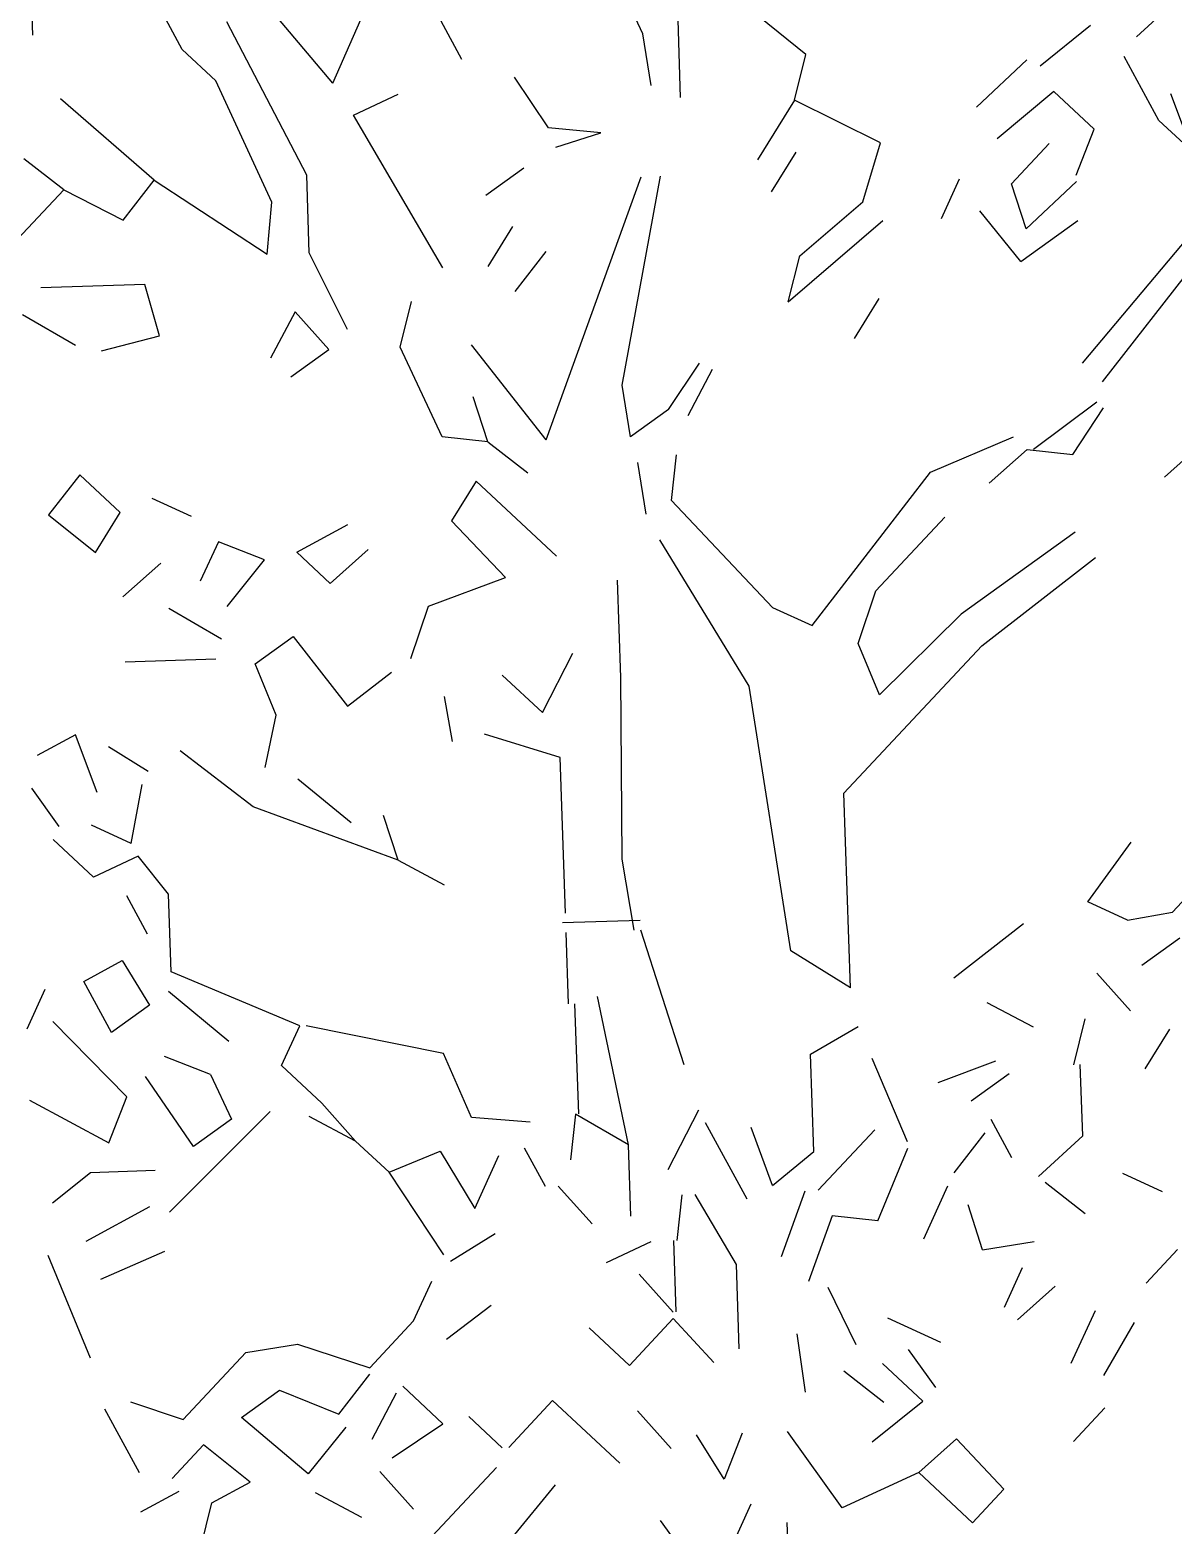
# Model space of a CAD drawing. Header units: inches. Extents: x -241 to -33, y 8 to 217.
# Drawn here: x -159.05 to -123.82, y 94.27 to 140.34 of the extents above; entities that cross this region are included whole.
import ezdxf

# ---------------------------------------------------------------- set-up
doc = ezdxf.new("R2010")
doc.units = ezdxf.units.IN
doc.header["$MEASUREMENT"] = 0
doc.layers.add('cben.net', color=7, linetype='Continuous')

# ---------------------------------------------------------------- blocks, each defined once
blk = doc.blocks.new('A$C18E60CC8')
at = {"layer": 'cben.net', "color": 3, "linetype": 'Continuous'}
for p, q in [((90.809, 130.573), (92.946, 135.447)), ((90.809, 130.573), (92.946, 135.447)), ((81.486, 134.061), (81.553, 132.061)), ((81.486, 134.061), (81.553, 132.061)), ((86.171, 131.616), (85.106, 133.583)), ((86.171, 131.616), (85.106, 133.583)), ((86.171, 131.616), (85.106, 133.583)), ((86.171, 131.616), (85.106, 133.583)), ((86.171, 131.616), (85.106, 133.583)), ((90.809, 130.573), (88.515, 133.297)), ((90.809, 130.573), (88.515, 133.297)), ((90.809, 130.573), (88.515, 133.297)), ((100.364, 132.096), (99.716, 133.477)), ((100.364, 132.096), (99.716, 133.477)), ((115.574, 132.01), (116.935, 133.257)), ((90.004, 127.745), (87.543, 132.464)), ((90.004, 127.745), (87.543, 132.464)), ((90.004, 127.745), (87.543, 132.464)), ((94.786, 131.309), (94.147, 132.488)), ((101.528, 130.135), (101.448, 132.534)), ((101.528, 130.135), (101.448, 132.534)), ((101.528, 130.135), (101.448, 132.534)), ((101.528, 130.135), (101.448, 132.534)), ((105.386, 131.464), (103.947, 132.618)), ((105.386, 131.464), (103.947, 132.618)), ((112.604, 131.109), (114.161, 132.361)), ((112.604, 131.109), (114.161, 132.361)), ((100.616, 130.503), (100.364, 132.096)), ((87.204, 130.651), (86.171, 131.616)), ((87.204, 130.651), (86.171, 131.616)), ((87.204, 130.651), (86.171, 131.616)), ((87.204, 130.651), (86.171, 131.616)), ((105.035, 130.054), (105.386, 131.464)), ((105.035, 130.054), (105.386, 131.464)), ((105.035, 130.054), (105.386, 131.464)), ((105.035, 130.054), (105.386, 131.464)), ((105.035, 130.054), (105.386, 131.464)), ((105.035, 130.054), (105.386, 131.464)), ((105.035, 130.054), (105.386, 131.464)), ((105.035, 130.054), (105.386, 131.464)), ((105.035, 130.054), (105.386, 131.464)), ((116.263, 129.432), (115.195, 131.396)), ((110.643, 129.842), (112.196, 131.296)), ((110.643, 129.842), (112.196, 131.296)), ((110.643, 129.842), (112.196, 131.296)), ((110.643, 129.842), (112.196, 131.296)), ((110.643, 129.842), (112.196, 131.296)), ((110.643, 129.842), (112.196, 131.296)), ((88.932, 126.909), (87.204, 130.651)), ((88.932, 126.909), (87.204, 130.651)), ((97.458, 129.197), (96.405, 130.763)), ((85.307, 127.586), (82.419, 130.091)), ((85.307, 127.586), (82.419, 130.091)), ((85.307, 127.586), (82.419, 130.091)), ((85.307, 127.586), (82.419, 130.091)), ((85.307, 127.586), (82.419, 130.091)), ((85.307, 127.586), (82.419, 130.091)), ((85.307, 127.586), (82.419, 130.091)), ((91.443, 129.595), (92.822, 130.239)), ((105.035, 130.054), (103.896, 128.214)), ((105.035, 130.054), (103.896, 128.214)), ((107.681, 128.741), (105.035, 130.054)), ((107.681, 128.741), (105.035, 130.054)), ((113.029, 130.323), (111.279, 128.862)), ((113.029, 130.323), (111.279, 128.862)), ((114.269, 129.163), (113.029, 130.323)), ((117.296, 128.467), (116.635, 130.245)), ((117.296, 128.467), (116.635, 130.245)), ((94.202, 124.883), (91.443, 129.595)), ((94.202, 124.883), (91.443, 129.595)), ((99.064, 129.051), (97.458, 129.197)), ((99.064, 129.051), (97.458, 129.197)), ((97.679, 128.604), (99.064, 129.051)), ((97.679, 128.604), (99.064, 129.051)), ((113.718, 127.745), (114.269, 129.163)), ((113.718, 127.745), (114.269, 129.163)), ((113.718, 127.745), (114.269, 129.163)), ((113.718, 127.745), (114.269, 129.163)), ((117.296, 128.467), (116.263, 129.432)), ((107.141, 126.921), (107.681, 128.741)), ((107.141, 126.921), (107.681, 128.741)), ((107.141, 126.921), (107.681, 128.741)), ((107.141, 126.921), (107.681, 128.741)), ((107.141, 126.921), (107.681, 128.741)), ((111.724, 127.478), (112.885, 128.718)), ((111.724, 127.478), (112.885, 128.718)), ((82.515, 127.293), (81.282, 128.251)), ((82.515, 127.293), (81.282, 128.251)), ((104.33, 127.229), (105.088, 128.454)), ((90.084, 125.345), (90.004, 127.745)), ((90.084, 125.345), (90.004, 127.745)), ((95.528, 127.13), (96.7, 127.971)), ((95.528, 127.13), (96.7, 127.971)), ((97.383, 119.588), (100.313, 127.692)), ((99.728, 121.269), (100.911, 127.712)), ((99.728, 121.269), (100.911, 127.712)), ((80.775, 125.433), (82.515, 127.293)), ((82.515, 127.293), (84.348, 126.352)), ((84.348, 126.352), (85.307, 127.586)), ((84.348, 126.352), (85.307, 127.586)), ((84.348, 126.352), (85.307, 127.586)), ((85.307, 127.586), (88.784, 125.303)), ((85.307, 127.586), (88.784, 125.303)), ((109.561, 126.405), (110.12, 127.625)), ((112.172, 126.092), (111.724, 127.478)), ((112.172, 126.092), (111.724, 127.478)), ((112.172, 126.092), (111.724, 127.478)), ((113.725, 127.546), (112.172, 126.092)), ((113.725, 127.546), (112.172, 126.092)), ((113.725, 127.546), (112.172, 126.092)), ((113.725, 127.546), (112.172, 126.092)), ((88.784, 125.303), (88.932, 126.909)), ((88.784, 125.303), (88.932, 126.909)), ((88.784, 125.303), (88.932, 126.909)), ((105.196, 125.255), (107.141, 126.921)), ((105.196, 125.255), (107.141, 126.921)), ((105.196, 125.255), (107.141, 126.921)), ((105.196, 125.255), (107.141, 126.921)), ((105.196, 125.255), (107.141, 126.921)), ((104.843, 123.843), (107.761, 126.345)), ((112.007, 125.087), (110.751, 126.645)), ((112.007, 125.087), (110.751, 126.645)), ((112.007, 125.087), (113.765, 126.345)), ((95.601, 124.931), (96.361, 126.158)), ((95.601, 124.931), (96.361, 126.158)), ((95.601, 124.931), (96.361, 126.158)), ((113.914, 121.948), (117.376, 126.068)), ((113.914, 121.948), (117.376, 126.068)), ((113.914, 121.948), (117.376, 126.068)), ((113.914, 121.948), (117.376, 126.068)), ((113.914, 121.948), (117.376, 126.068)), ((91.265, 122.985), (90.084, 125.345)), ((91.265, 122.985), (90.084, 125.345)), ((96.429, 124.158), (97.386, 125.392)), ((104.843, 123.843), (105.196, 125.255)), ((104.843, 123.843), (105.196, 125.255)), ((104.843, 123.843), (105.196, 125.255)), ((114.532, 121.37), (117.411, 125.068)), ((114.532, 121.37), (117.411, 125.068)), ((85.014, 124.374), (81.815, 124.266)), ((85.014, 124.374), (81.815, 124.266)), ((85.47, 122.789), (85.014, 124.374)), ((89.645, 123.53), (88.892, 122.104)), ((89.645, 123.53), (88.892, 122.104)), ((89.645, 123.53), (88.892, 122.104)), ((90.685, 122.366), (89.645, 123.53)), ((92.884, 122.439), (93.237, 123.851)), ((92.884, 122.439), (93.237, 123.851)), ((106.884, 122.71), (107.642, 123.939)), ((81.244, 123.446), (82.877, 122.501)), ((83.683, 122.329), (85.47, 122.789)), ((89.513, 121.525), (90.685, 122.366)), ((89.513, 121.525), (90.685, 122.366)), ((89.513, 121.525), (90.685, 122.366)), ((94.178, 119.681), (92.884, 122.439)), ((94.178, 119.681), (92.884, 122.439)), ((94.178, 119.681), (92.884, 122.439)), ((94.178, 119.681), (92.884, 122.439)), ((94.178, 119.681), (92.884, 122.439)), ((94.178, 119.681), (92.884, 122.439)), ((94.178, 119.681), (92.884, 122.439)), ((94.178, 119.681), (92.884, 122.439)), ((97.383, 119.588), (95.083, 122.514)), ((97.383, 119.588), (95.083, 122.514)), ((97.383, 119.588), (95.083, 122.514)), ((97.383, 119.588), (95.083, 122.514)), ((101.153, 120.516), (102.105, 121.95)), ((101.153, 120.516), (102.105, 121.95)), ((101.153, 120.516), (102.105, 121.95)), ((101.761, 120.337), (102.513, 121.763)), ((99.983, 119.676), (99.728, 121.269)), ((99.983, 119.676), (99.728, 121.269)), ((99.983, 119.676), (99.728, 121.269)), ((99.983, 119.676), (99.728, 121.269)), ((95.585, 119.528), (95.136, 120.914)), ((95.585, 119.528), (95.136, 120.914)), ((95.585, 119.528), (95.136, 120.914)), ((95.585, 119.528), (95.136, 120.914)), ((95.585, 119.528), (95.136, 120.914)), ((112.401, 119.295), (114.353, 120.762)), ((101.153, 120.516), (99.983, 119.676)), ((101.153, 120.516), (99.983, 119.676)), ((101.153, 120.516), (99.983, 119.676)), ((113.608, 119.136), (114.56, 120.569)), ((113.608, 119.136), (114.56, 120.569)), ((95.585, 119.528), (94.178, 119.681)), ((95.585, 119.528), (94.178, 119.681)), ((95.585, 119.528), (94.178, 119.681)), ((95.585, 119.528), (94.178, 119.681)), ((95.585, 119.528), (94.178, 119.681)), ((95.585, 119.528), (96.817, 118.568)), ((95.585, 119.528), (96.817, 118.568)), ((95.585, 119.528), (96.817, 118.568)), ((95.585, 119.528), (96.817, 118.568)), ((109.222, 118.588), (111.788, 119.676)), ((109.222, 118.588), (111.788, 119.676)), ((109.222, 118.588), (111.788, 119.676)), ((109.222, 118.588), (111.788, 119.676)), ((109.222, 118.588), (111.788, 119.676)), ((109.222, 118.588), (111.788, 119.676)), ((109.222, 118.588), (111.788, 119.676)), ((109.222, 118.588), (111.788, 119.676)), ((116.433, 118.431), (117.599, 119.471)), ((116.433, 118.431), (117.599, 119.471)), ((100.463, 117.292), (100.208, 118.883)), ((100.463, 117.292), (100.208, 118.883)), ((100.463, 117.292), (100.208, 118.883)), ((101.248, 117.719), (101.4, 119.125)), ((101.248, 117.719), (101.4, 119.125)), ((101.248, 117.719), (101.4, 119.125)), ((111.035, 118.248), (112.203, 119.288)), ((112.203, 119.288), (113.608, 119.136)), ((112.203, 119.288), (113.608, 119.136)), ((83.013, 118.504), (82.051, 117.27)), ((83.013, 118.504), (82.051, 117.27)), ((84.252, 117.343), (83.013, 118.504)), ((84.252, 117.343), (83.013, 118.504)), ((84.252, 117.343), (83.013, 118.504)), ((84.252, 117.343), (83.013, 118.504)), ((84.252, 117.343), (83.013, 118.504)), ((84.252, 117.343), (83.013, 118.504)), ((105.58, 113.862), (109.222, 118.588)), ((105.58, 113.862), (109.222, 118.588)), ((95.224, 118.315), (94.466, 117.09)), ((97.705, 115.997), (95.224, 118.315)), ((97.705, 115.997), (95.224, 118.315)), ((86.457, 117.219), (85.237, 117.779)), ((86.457, 117.219), (85.237, 117.779)), ((86.457, 117.219), (85.237, 117.779)), ((86.457, 117.219), (85.237, 117.779)), ((101.248, 117.719), (104.363, 114.421)), ((101.248, 117.719), (104.363, 114.421)), ((82.051, 117.27), (83.492, 116.118)), ((82.051, 117.27), (83.492, 116.118)), ((83.492, 116.118), (84.252, 117.343)), ((94.466, 117.09), (96.125, 115.344)), ((94.466, 117.09), (96.125, 115.344)), ((94.466, 117.09), (96.125, 115.344)), ((107.545, 114.93), (109.671, 117.202)), ((107.545, 114.93), (109.671, 117.202)), ((107.545, 114.93), (109.671, 117.202)), ((89.696, 116.127), (91.269, 116.982)), ((89.696, 116.127), (91.269, 116.982)), ((113.688, 116.737), (110.171, 114.218)), ((87.283, 116.446), (86.724, 115.226)), ((88.704, 115.893), (87.283, 116.446)), ((88.704, 115.893), (87.283, 116.446)), ((90.729, 115.161), (89.696, 116.127)), ((91.895, 116.202), (90.729, 115.161)), ((103.643, 111.995), (100.889, 116.506)), ((84.34, 114.745), (85.505, 115.785)), ((87.552, 114.454), (88.704, 115.893)), ((110.806, 113.24), (114.316, 115.957)), ((110.806, 113.24), (114.316, 115.957)), ((110.806, 113.24), (114.316, 115.957)), ((110.806, 113.24), (114.316, 115.957)), ((93.755, 114.465), (96.125, 115.344)), ((99.681, 112.262), (99.58, 115.259)), ((99.681, 112.262), (99.58, 115.259)), ((107.001, 113.311), (107.545, 114.93)), ((107.001, 113.311), (107.545, 114.93)), ((107.001, 113.311), (107.545, 114.93)), ((87.383, 113.448), (85.754, 114.393)), ((87.383, 113.448), (85.754, 114.393)), ((87.383, 113.448), (85.754, 114.393)), ((87.383, 113.448), (85.754, 114.393)), ((87.383, 113.448), (85.754, 114.393)), ((87.383, 113.448), (85.754, 114.393)), ((87.383, 113.448), (85.754, 114.393)), ((87.383, 113.448), (85.754, 114.393)), ((93.208, 112.844), (93.755, 114.465)), ((93.208, 112.844), (93.755, 114.465)), ((93.208, 112.844), (93.755, 114.465)), ((104.363, 114.421), (105.58, 113.862)), ((104.363, 114.421), (105.58, 113.862)), ((110.171, 114.218), (107.653, 111.731)), ((88.411, 112.683), (89.584, 113.524)), ((88.411, 112.683), (89.584, 113.524)), ((88.411, 112.683), (89.584, 113.524)), ((88.411, 112.683), (89.584, 113.524)), ((89.584, 113.524), (91.258, 111.378)), ((89.584, 113.524), (91.258, 111.378)), ((97.266, 111.18), (98.207, 113.013)), ((97.266, 111.18), (98.207, 113.013)), ((106.556, 108.693), (110.806, 113.24)), ((106.556, 108.693), (110.806, 113.24)), ((106.556, 108.693), (110.806, 113.24)), ((106.556, 108.693), (110.806, 113.24)), ((107.653, 111.731), (107.001, 113.311)), ((84.406, 112.747), (87.206, 112.842)), ((89.064, 111.103), (88.411, 112.683)), ((89.064, 111.103), (88.411, 112.683)), ((89.064, 111.103), (88.411, 112.683)), ((91.258, 111.378), (92.622, 112.423)), ((91.258, 111.378), (92.622, 112.423)), ((91.258, 111.378), (92.622, 112.423)), ((91.258, 111.378), (92.622, 112.423)), ((91.258, 111.378), (92.622, 112.423)), ((96.028, 112.339), (97.266, 111.18)), ((96.028, 112.339), (97.266, 111.18)), ((96.028, 112.339), (97.266, 111.18)), ((96.028, 112.339), (97.266, 111.18)), ((99.721, 106.661), (99.681, 112.262)), ((99.721, 106.661), (99.681, 112.262)), ((104.919, 103.834), (103.643, 111.995)), ((94.495, 110.286), (94.248, 111.678)), ((94.495, 110.286), (94.248, 111.678)), ((94.495, 110.286), (94.248, 111.678)), ((88.72, 109.49), (89.064, 111.103)), ((82.881, 110.495), (81.703, 109.854)), ((82.881, 110.495), (81.703, 109.854)), ((83.544, 108.715), (82.881, 110.495)), ((83.544, 108.715), (82.881, 110.495)), ((83.544, 108.715), (82.881, 110.495)), ((83.544, 108.715), (82.881, 110.495)), ((85.122, 109.369), (83.895, 110.129)), ((97.813, 109.797), (95.488, 110.519)), ((97.813, 109.797), (95.488, 110.519)), ((88.359, 108.278), (86.102, 110.002)), ((97.974, 105.002), (97.813, 109.797)), ((97.974, 105.002), (97.813, 109.797)), ((97.974, 105.002), (97.813, 109.797)), ((97.974, 105.002), (97.813, 109.797)), ((97.974, 105.002), (97.813, 109.797)), ((97.974, 105.002), (97.813, 109.797)), ((82.375, 107.675), (81.537, 108.849)), ((82.375, 107.675), (81.537, 108.849)), ((84.597, 107.151), (84.933, 108.962)), ((84.597, 107.151), (84.933, 108.962)), ((84.597, 107.151), (84.933, 108.962)), ((84.597, 107.151), (84.933, 108.962)), ((84.597, 107.151), (84.933, 108.962)), ((84.597, 107.151), (84.933, 108.962)), ((91.379, 107.78), (89.733, 109.125)), ((91.379, 107.78), (89.733, 109.125)), ((91.379, 107.78), (89.733, 109.125)), ((91.379, 107.78), (89.733, 109.125)), ((91.379, 107.78), (89.733, 109.125)), ((91.379, 107.78), (89.733, 109.125)), ((106.76, 102.697), (106.556, 108.693)), ((106.76, 102.697), (106.556, 108.693)), ((92.818, 106.628), (88.359, 108.278)), ((92.818, 106.628), (88.359, 108.278)), ((92.818, 106.628), (88.359, 108.278)), ((92.818, 106.628), (92.371, 108.012)), ((92.818, 106.628), (92.371, 108.012)), ((84.597, 107.151), (83.377, 107.708)), ((84.597, 107.151), (83.377, 107.708)), ((83.43, 106.111), (82.191, 107.269)), ((83.43, 106.111), (82.191, 107.269)), ((83.43, 106.111), (82.191, 107.269)), ((83.43, 106.111), (82.191, 107.269)), ((114.073, 105.344), (115.413, 107.192)), ((114.073, 105.344), (115.413, 107.192)), ((114.073, 105.344), (115.413, 107.192)), ((84.809, 106.756), (83.43, 106.111)), ((84.809, 106.756), (83.43, 106.111)), ((84.809, 106.756), (83.43, 106.111)), ((84.809, 106.756), (83.43, 106.111)), ((85.75, 105.588), (84.809, 106.756)), ((85.75, 105.588), (84.809, 106.756)), ((85.75, 105.588), (84.809, 106.756)), ((85.75, 105.588), (84.809, 106.756)), ((92.818, 106.628), (94.244, 105.875)), ((92.818, 106.628), (94.244, 105.875)), ((92.818, 106.628), (94.244, 105.875)), ((92.818, 106.628), (94.244, 105.875)), ((92.818, 106.628), (94.244, 105.875)), ((92.818, 106.628), (94.244, 105.875)), ((92.818, 106.628), (94.244, 105.875)), ((100.095, 104.471), (99.721, 106.661)), ((100.095, 104.471), (99.721, 106.661)), ((100.095, 104.471), (99.721, 106.661)), ((116.686, 105.033), (118.037, 106.479)), ((84.45, 105.544), (85.089, 104.366)), ((84.45, 105.544), (85.089, 104.366)), ((85.831, 103.189), (85.75, 105.588)), ((85.831, 103.189), (85.75, 105.588)), ((85.831, 103.189), (85.75, 105.588)), ((85.831, 103.189), (85.75, 105.588)), ((115.294, 104.786), (114.073, 105.344)), ((115.294, 104.786), (114.073, 105.344)), ((100.285, 104.778), (97.886, 104.698)), ((100.285, 104.778), (97.886, 104.698)), ((100.285, 104.778), (97.886, 104.698)), ((109.949, 103.004), (112.095, 104.678)), ((109.949, 103.004), (112.095, 104.678)), ((109.949, 103.004), (112.095, 104.678)), ((109.949, 103.004), (112.095, 104.678)), ((115.294, 104.786), (116.686, 105.033)), ((115.294, 104.786), (116.686, 105.033)), ((115.294, 104.786), (116.686, 105.033)), ((115.294, 104.786), (116.686, 105.033)), ((115.294, 104.786), (116.686, 105.033)), ((98.069, 102.202), (97.996, 104.401)), ((98.069, 102.202), (97.996, 104.401)), ((101.636, 100.322), (100.296, 104.478)), ((101.636, 100.322), (100.296, 104.478)), ((101.636, 100.322), (100.296, 104.478)), ((101.636, 100.322), (100.296, 104.478)), ((101.636, 100.322), (100.296, 104.478)), ((101.636, 100.322), (100.296, 104.478)), ((101.636, 100.322), (100.296, 104.478)), ((115.741, 103.4), (116.911, 104.238)), ((106.76, 102.697), (104.919, 103.834)), ((83.139, 102.898), (84.316, 103.539)), ((83.139, 102.898), (84.316, 103.539)), ((84.316, 103.539), (85.164, 102.167)), ((84.316, 103.539), (85.164, 102.167)), ((83.992, 101.327), (83.139, 102.898)), ((83.992, 101.327), (83.139, 102.898)), ((83.992, 101.327), (83.139, 102.898)), ((83.992, 101.327), (83.139, 102.898)), ((83.992, 101.327), (83.139, 102.898)), ((83.992, 101.327), (83.139, 102.898)), ((83.992, 101.327), (83.139, 102.898)), ((89.789, 101.523), (85.831, 103.189)), ((89.789, 101.523), (85.831, 103.189)), ((115.388, 101.988), (114.348, 103.152)), ((115.388, 101.988), (114.348, 103.152)), ((81.387, 101.439), (81.947, 102.658)), ((87.603, 101.049), (85.75, 102.585)), ((87.603, 101.049), (85.75, 102.585)), ((87.603, 101.049), (85.75, 102.585)), ((87.603, 101.049), (85.75, 102.585)), ((87.603, 101.049), (85.75, 102.585)), ((99.919, 97.863), (98.963, 102.433)), ((99.919, 97.863), (98.963, 102.433)), ((85.164, 102.167), (83.992, 101.327)), ((85.164, 102.167), (83.992, 101.327)), ((85.164, 102.167), (83.992, 101.327)), ((98.386, 98.811), (98.271, 102.209)), ((98.386, 98.811), (98.271, 102.209)), ((98.386, 98.811), (98.271, 102.209)), ((98.386, 98.811), (98.271, 102.209)), ((112.403, 101.484), (110.977, 102.237)), ((112.403, 101.484), (110.977, 102.237)), ((84.459, 99.342), (82.18, 101.666)), ((84.459, 99.342), (82.18, 101.666)), ((84.459, 99.342), (82.18, 101.666)), ((84.459, 99.342), (82.18, 101.666)), ((84.459, 99.342), (82.18, 101.666)), ((84.459, 99.342), (82.18, 101.666)), ((89.229, 100.303), (89.789, 101.523)), ((89.229, 100.303), (89.789, 101.523)), ((89.229, 100.303), (89.789, 101.523)), ((89.229, 100.303), (89.789, 101.523)), ((94.221, 100.671), (89.989, 101.528)), ((105.527, 100.651), (107, 101.503)), ((105.527, 100.651), (107, 101.503)), ((113.643, 100.327), (113.996, 101.739)), ((113.643, 100.327), (113.996, 101.739)), ((113.643, 100.327), (113.996, 101.739)), ((115.847, 100.203), (116.607, 101.428)), ((115.847, 100.203), (116.607, 101.428)), ((87.037, 100.027), (85.618, 100.58)), ((95.087, 98.699), (94.221, 100.671)), ((95.087, 98.699), (94.221, 100.671)), ((95.087, 98.699), (94.221, 100.671)), ((95.087, 98.699), (94.221, 100.671)), ((95.087, 98.699), (94.221, 100.671)), ((95.087, 98.699), (94.221, 100.671)), ((95.087, 98.699), (94.221, 100.671)), ((95.087, 98.699), (94.221, 100.671)), ((95.087, 98.699), (94.221, 100.671)), ((105.628, 97.654), (105.527, 100.651)), ((105.628, 97.654), (105.527, 100.651)), ((105.628, 97.654), (105.527, 100.651)), ((105.628, 97.654), (105.527, 100.651)), ((108.521, 97.952), (107.433, 100.518)), ((87.037, 100.027), (87.684, 98.65)), ((90.469, 99.142), (89.229, 100.303)), ((90.469, 99.142), (89.229, 100.303)), ((90.469, 99.142), (89.229, 100.303)), ((90.469, 99.142), (89.229, 100.303)), ((109.459, 99.785), (111.238, 100.446)), ((110.479, 99.219), (111.65, 100.06)), ((113.917, 98.134), (113.842, 100.334)), ((113.917, 98.134), (113.842, 100.334)), ((113.917, 98.134), (113.842, 100.334)), ((113.917, 98.134), (113.842, 100.334)), ((113.917, 98.134), (113.842, 100.334)), ((113.917, 98.134), (113.842, 100.334)), ((86.512, 97.809), (85.038, 99.961)), ((81.462, 99.24), (83.908, 97.921)), ((81.462, 99.24), (83.908, 97.921)), ((81.462, 99.24), (83.908, 97.921)), ((83.908, 97.921), (84.459, 99.342)), ((83.908, 97.921), (84.459, 99.342)), ((83.908, 97.921), (84.459, 99.342)), ((83.908, 97.921), (84.459, 99.342)), ((83.908, 97.921), (84.459, 99.342)), ((91.509, 97.978), (90.469, 99.142)), ((91.509, 97.978), (90.469, 99.142)), ((91.509, 97.978), (90.469, 99.142)), ((85.781, 95.784), (88.876, 98.89)), ((85.781, 95.784), (88.876, 98.89)), ((87.684, 98.65), (86.512, 97.809)), ((87.684, 98.65), (86.512, 97.809)), ((87.684, 98.65), (86.512, 97.809)), ((91.509, 97.978), (90.084, 98.73)), ((91.509, 97.978), (90.084, 98.73)), ((96.894, 98.56), (95.087, 98.699)), ((98.286, 98.807), (98.134, 97.401)), ((98.286, 98.807), (98.134, 97.401)), ((99.919, 97.863), (98.286, 98.807)), ((99.919, 97.863), (98.286, 98.807)), ((101.144, 97.104), (102.083, 98.936)), ((101.144, 97.104), (102.083, 98.936)), ((101.144, 97.104), (102.083, 98.936)), ((101.144, 97.104), (102.083, 98.936)), ((101.144, 97.104), (102.083, 98.936)), ((101.144, 97.104), (102.083, 98.936)), ((101.144, 97.104), (102.083, 98.936)), ((101.144, 97.104), (102.083, 98.936)), ((101.144, 97.104), (102.083, 98.936)), ((101.144, 97.104), (102.083, 98.936)), ((101.144, 97.104), (102.083, 98.936)), ((111.738, 97.462), (111.099, 98.641)), ((111.738, 97.462), (111.099, 98.641)), ((103.577, 96.185), (102.297, 98.542)), ((103.577, 96.185), (102.297, 98.542)), ((103.577, 96.185), (102.297, 98.542)), ((104.363, 96.612), (103.702, 98.39)), ((105.767, 96.46), (107.509, 98.318)), ((105.767, 96.46), (107.509, 98.318)), ((109.953, 97), (110.911, 98.234)), ((109.953, 97), (110.911, 98.234)), ((109.953, 97), (110.911, 98.234)), ((109.953, 97), (110.911, 98.234)), ((109.953, 97), (110.911, 98.234)), ((92.543, 97.013), (91.509, 97.978)), ((97.361, 96.575), (96.72, 97.755)), ((99.992, 95.663), (99.919, 97.863)), ((99.992, 95.663), (99.919, 97.863)), ((99.992, 95.663), (99.919, 97.863)), ((99.992, 95.663), (99.919, 97.863)), ((99.992, 95.663), (99.919, 97.863)), ((107.602, 95.521), (108.527, 97.753)), ((107.602, 95.521), (108.527, 97.753)), ((107.602, 95.521), (108.527, 97.753)), ((112.559, 96.888), (113.917, 98.134)), ((112.559, 96.888), (113.917, 98.134)), ((112.559, 96.888), (113.917, 98.134)), ((112.559, 96.888), (113.917, 98.134)), ((112.559, 96.888), (113.917, 98.134)), ((112.559, 96.888), (113.917, 98.134)), ((92.543, 97.013), (94.12, 97.667)), ((92.543, 97.013), (94.12, 97.667)), ((92.543, 97.013), (94.12, 97.667)), ((94.12, 97.667), (95.18, 95.901)), ((95.18, 95.901), (95.927, 97.527)), ((95.18, 95.901), (95.927, 97.527)), ((95.18, 95.901), (95.927, 97.527)), ((95.18, 95.901), (95.927, 97.527)), ((104.363, 96.612), (105.628, 97.654)), ((104.363, 96.612), (105.628, 97.654)), ((104.363, 96.612), (105.628, 97.654)), ((104.363, 96.612), (105.628, 97.654)), ((83.337, 97.002), (82.169, 96.061)), ((83.337, 97.002), (82.169, 96.061)), ((83.337, 97.002), (82.169, 96.061)), ((85.336, 97.07), (83.337, 97.002)), ((94.228, 94.468), (92.543, 97.013)), ((94.228, 94.468), (92.543, 97.013)), ((94.228, 94.468), (92.543, 97.013)), ((94.228, 94.468), (92.543, 97.013)), ((94.228, 94.468), (92.543, 97.013)), ((94.228, 94.468), (92.543, 97.013)), ((116.376, 96.416), (115.157, 96.976)), ((116.376, 96.416), (115.157, 96.976)), ((116.376, 96.416), (115.157, 96.976)), ((116.376, 96.416), (115.157, 96.976)), ((116.376, 96.416), (115.157, 96.976)), ((116.376, 96.416), (115.157, 96.976)), ((116.376, 96.416), (115.157, 96.976)), ((98.8, 95.424), (97.758, 96.588)), ((98.8, 95.424), (97.758, 96.588)), ((101.42, 94.911), (101.572, 96.317)), ((101.42, 94.911), (101.572, 96.317)), ((103.246, 94.171), (101.971, 96.332)), ((103.246, 94.171), (101.971, 96.332)), ((104.637, 94.418), (105.368, 96.445)), ((104.637, 94.418), (105.368, 96.445)), ((109.021, 94.968), (109.766, 96.594)), ((113.998, 95.737), (112.764, 96.696)), ((113.998, 95.737), (112.764, 96.696)), ((83.209, 94.896), (85.173, 95.964)), ((83.209, 94.896), (85.173, 95.964)), ((83.209, 94.896), (85.173, 95.964)), ((83.209, 94.896), (85.173, 95.964)), ((83.209, 94.896), (85.173, 95.964)), ((110.834, 94.627), (110.387, 96.015)), ((110.834, 94.627), (110.387, 96.015)), ((106.196, 95.673), (105.463, 93.647)), ((106.196, 95.673), (105.463, 93.647)), ((107.602, 95.521), (106.196, 95.673)), ((94.437, 94.276), (95.808, 95.123)), ((85.622, 94.578), (83.648, 93.71)), ((85.622, 94.578), (83.648, 93.71)), ((85.622, 94.578), (83.648, 93.71)), ((85.622, 94.578), (83.648, 93.71)), ((99.24, 94.237), (100.62, 94.883)), ((101.393, 92.71), (101.32, 94.907)), ((101.393, 92.71), (101.32, 94.907)), ((101.393, 92.71), (101.32, 94.907)), ((101.393, 92.71), (101.32, 94.907)), ((101.393, 92.71), (101.32, 94.907)), ((110.834, 94.627), (112.425, 94.883)), ((110.834, 94.627), (112.425, 94.883)), ((115.871, 93.598), (116.836, 94.631)), ((82.024, 94.455), (83.329, 91.298)), ((82.024, 94.455), (83.329, 91.298)), ((103.334, 91.573), (103.246, 94.171)), ((112.053, 94.07), (111.495, 92.849)), ((93.298, 92.435), (93.856, 93.655)), ((93.298, 92.435), (93.856, 93.655)), ((93.298, 92.435), (93.856, 93.655)), ((93.298, 92.435), (93.856, 93.655)), ((101.292, 92.706), (100.252, 93.871)), ((101.292, 92.706), (100.252, 93.871)), ((101.292, 92.706), (100.252, 93.871)), ((106.932, 91.696), (106.071, 93.466)), ((106.932, 91.696), (106.071, 93.466)), ((106.932, 91.696), (106.071, 93.466)), ((106.932, 91.696), (106.071, 93.466)), ((106.932, 91.696), (106.071, 93.466)), ((106.932, 91.696), (106.071, 93.466)), ((106.932, 91.696), (106.071, 93.466)), ((106.932, 91.696), (106.071, 93.466)), ((111.907, 92.465), (113.073, 93.503)), ((94.316, 91.87), (95.684, 92.917)), ((94.316, 91.87), (95.684, 92.917)), ((94.316, 91.87), (95.684, 92.917)), ((114.298, 92.745), (113.553, 91.117)), ((91.946, 90.989), (93.298, 92.435)), ((91.946, 90.989), (93.298, 92.435)), ((99.948, 91.06), (98.707, 92.217)), ((99.948, 91.06), (98.707, 92.217)), ((99.948, 91.06), (98.707, 92.217)), ((101.299, 92.505), (99.948, 91.06)), ((101.299, 92.505), (99.948, 91.06)), ((101.299, 92.505), (99.948, 91.06)), ((101.299, 92.505), (99.948, 91.06)), ((101.299, 92.505), (99.948, 91.06)), ((101.299, 92.505), (99.948, 91.06)), ((101.299, 92.505), (99.948, 91.06)), ((102.546, 91.148), (101.299, 92.505)), ((102.546, 91.148), (101.299, 92.505)), ((102.546, 91.148), (101.299, 92.505)), ((102.546, 91.148), (101.299, 92.505)), ((107.902, 92.529), (109.53, 91.782)), ((107.902, 92.529), (109.53, 91.782)), ((107.902, 92.529), (109.53, 91.782)), ((114.565, 90.753), (115.51, 92.386)), ((114.565, 90.753), (115.51, 92.386)), ((88.127, 91.461), (89.72, 91.714)), ((88.127, 91.461), (89.72, 91.714)), ((88.127, 91.461), (89.72, 91.714)), ((89.72, 91.714), (91.946, 90.989)), ((89.72, 91.714), (91.946, 90.989)), ((89.72, 91.714), (91.946, 90.989)), ((89.72, 91.714), (91.946, 90.989)), ((89.72, 91.714), (91.946, 90.989)), ((89.72, 91.714), (91.946, 90.989)), ((89.72, 91.714), (91.946, 90.989)), ((89.72, 91.714), (91.946, 90.989)), ((105.379, 90.242), (105.119, 92.034)), ((105.379, 90.242), (105.119, 92.034)), ((86.195, 89.396), (88.127, 91.461)), ((86.195, 89.396), (88.127, 91.461)), ((86.195, 89.396), (88.127, 91.461)), ((86.195, 89.396), (88.127, 91.461)), ((108.536, 91.549), (109.376, 90.377)), ((108.536, 91.549), (109.376, 90.377)), ((90.992, 89.557), (91.954, 90.789)), ((90.992, 89.557), (91.954, 90.789)), ((107.791, 89.923), (106.556, 90.881)), ((107.791, 89.923), (106.556, 90.881)), ((107.791, 89.923), (106.556, 90.881)), ((107.791, 89.923), (106.556, 90.881)), ((107.791, 89.923), (106.556, 90.881)), ((107.791, 89.923), (106.556, 90.881)), ((108.99, 89.963), (107.75, 91.122)), ((108.99, 89.963), (107.75, 91.122)), ((108.99, 89.963), (107.75, 91.122)), ((108.99, 89.963), (107.75, 91.122)), ((108.99, 89.963), (107.75, 91.122)), ((108.99, 89.963), (107.75, 91.122)), ((108.99, 89.963), (107.75, 91.122)), ((108.99, 89.963), (107.75, 91.122)), ((108.99, 89.963), (107.75, 91.122)), ((108.99, 89.963), (107.75, 91.122)), ((94.204, 89.264), (92.966, 90.423)), ((94.204, 89.264), (92.966, 90.423)), ((84.576, 89.94), (86.195, 89.396)), ((87.995, 89.456), (89.167, 90.295)), ((87.995, 89.456), (89.167, 90.295)), ((89.167, 90.295), (90.992, 89.557)), ((89.167, 90.295), (90.992, 89.557)), ((89.167, 90.295), (90.992, 89.557)), ((89.167, 90.295), (90.992, 89.557)), ((89.167, 90.295), (90.992, 89.557)), ((92.02, 88.792), (92.772, 90.216)), ((92.02, 88.792), (92.772, 90.216)), ((97.582, 89.98), (96.229, 88.531)), ((99.65, 88.046), (97.582, 89.98)), ((99.65, 88.046), (97.582, 89.98)), ((99.65, 88.046), (97.582, 89.98)), ((99.65, 88.046), (97.582, 89.98)), ((99.65, 88.046), (97.582, 89.98)), ((99.65, 88.046), (97.582, 89.98)), ((99.65, 88.046), (97.582, 89.98)), ((99.65, 88.046), (97.582, 89.98)), ((99.65, 88.046), (97.582, 89.98)), ((99.65, 88.046), (97.582, 89.98)), ((107.432, 88.711), (108.99, 89.963)), ((107.432, 88.711), (108.99, 89.963)), ((84.849, 87.748), (83.784, 89.713)), ((84.849, 87.748), (83.784, 89.713)), ((84.849, 87.748), (83.784, 89.713)), ((84.849, 87.748), (83.784, 89.713)), ((84.849, 87.748), (83.784, 89.713)), ((84.849, 87.748), (83.784, 89.713)), ((84.849, 87.748), (83.784, 89.713)), ((84.849, 87.748), (83.784, 89.713)), ((90.053, 87.722), (87.995, 89.456)), ((90.053, 87.722), (87.995, 89.456)), ((96.031, 88.526), (94.997, 89.491)), ((96.031, 88.526), (94.997, 89.491)), ((96.031, 88.526), (94.997, 89.491)), ((96.031, 88.526), (94.997, 89.491)), ((101.235, 88.502), (100.195, 89.667)), ((101.235, 88.502), (100.195, 89.667)), ((101.235, 88.502), (100.195, 89.667)), ((113.633, 88.72), (114.6, 89.753)), ((91.207, 89.163), (90.053, 87.722)), ((91.207, 89.163), (90.053, 87.722)), ((91.207, 89.163), (90.053, 87.722)), ((92.639, 88.211), (94.204, 89.264)), ((92.639, 88.211), (94.204, 89.264)), ((92.639, 88.211), (94.204, 89.264)), ((103.422, 88.975), (102.869, 87.556)), ((103.422, 88.975), (102.869, 87.556)), ((103.422, 88.975), (102.869, 87.556)), ((106.5, 86.678), (104.819, 89.022)), ((86.823, 88.616), (85.858, 87.581)), ((86.823, 88.616), (85.858, 87.581)), ((88.262, 87.462), (86.823, 88.616)), ((88.262, 87.462), (86.823, 88.616)), ((102.869, 87.556), (102.021, 88.927)), ((108.865, 87.759), (110.03, 88.799)), ((108.865, 87.759), (110.03, 88.799)), ((108.865, 87.759), (110.03, 88.799)), ((108.865, 87.759), (110.03, 88.799)), ((108.865, 87.759), (110.03, 88.799)), ((108.865, 87.759), (110.03, 88.799)), ((108.865, 87.759), (110.03, 88.799)), ((108.865, 87.759), (110.03, 88.799)), ((108.865, 87.759), (110.03, 88.799)), ((108.865, 87.759), (110.03, 88.799)), ((108.865, 87.759), (110.03, 88.799)), ((111.484, 87.246), (110.03, 88.799)), ((111.484, 87.246), (110.03, 88.799)), ((93.294, 86.633), (92.254, 87.797)), ((93.294, 86.633), (92.254, 87.797)), ((93.294, 86.633), (92.254, 87.797)), ((93.294, 86.633), (92.254, 87.797)), ((93.294, 86.633), (92.254, 87.797)), ((93.294, 86.633), (92.254, 87.797)), ((93.294, 86.633), (92.254, 87.797)), ((93.294, 86.633), (92.254, 87.797)), ((93.726, 85.646), (95.852, 87.918)), ((108.865, 87.759), (106.5, 86.678)), ((108.865, 87.759), (106.5, 86.678)), ((108.865, 87.759), (106.5, 86.678)), ((108.865, 87.759), (106.5, 86.678)), ((108.865, 87.759), (106.5, 86.678)), ((108.865, 87.759), (110.517, 86.213)), ((84.891, 86.548), (86.071, 87.189)), ((87.083, 86.823), (88.262, 87.462)), ((87.083, 86.823), (88.262, 87.462)), ((87.083, 86.823), (88.262, 87.462)), ((87.083, 86.823), (88.262, 87.462)), ((87.083, 86.823), (88.262, 87.462)), ((87.083, 86.823), (88.262, 87.462)), ((91.701, 86.378), (90.275, 87.131)), ((91.701, 86.378), (90.275, 87.131)), ((96.324, 85.734), (97.67, 87.382)), ((110.517, 86.213), (111.484, 87.246)), ((110.517, 86.213), (111.484, 87.246)), ((110.517, 86.213), (111.484, 87.246)), ((110.517, 86.213), (111.484, 87.246)), ((110.517, 86.213), (111.484, 87.246)), ((86.732, 85.41), (87.083, 86.823)), ((86.732, 85.41), (87.083, 86.823)), ((86.732, 85.41), (87.083, 86.823)), ((103.694, 86.783), (102.762, 84.752)), ((101.75, 85.117), (100.909, 86.288)), ((104.888, 84.023), (104.815, 86.221))]:
    blk.add_line(p, q, dxfattribs=at)

msp = doc.modelspace()

# ---------------------------------------------------------------- block references
at = {"layer": 'cben.net'}
msp.add_blockref('A$C18E60CC8', (-240.52, 8.124), dxfattribs=at)

doc.saveas('drawing.dxf')
